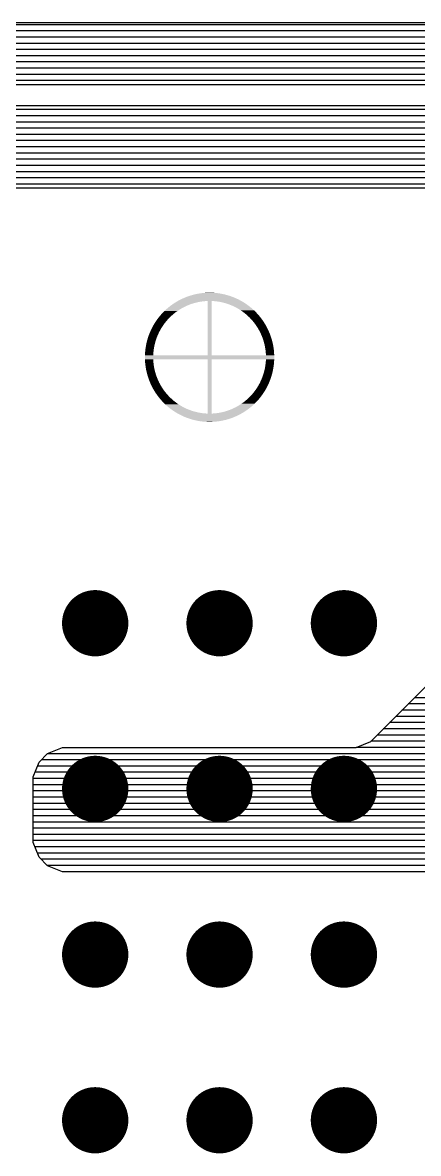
# Model space of a CAD drawing. Extents: x 295 to 953, y 10 to 290.
# Drawn here: x 749.86 to 761.99, y 181.08 to 215.75 of the extents above; entities that cross this region are included whole.
import ezdxf

# ---------------------------------------------------------------- set-up
doc = ezdxf.new("R2010")
doc.units = 0
doc.header["$LTSCALE"] = 5
doc.header["$MEASUREMENT"] = 0
doc.layers.get('0').update_dxf_attribs({"linetype": 'CONTINUOUS', "lineweight": 25})
doc.layers.add('DV-ABPB-A4_BOT', color=7, linetype='CONTINUOUS')

msp = doc.modelspace()

# ---------------------------------------------------------------- linework, layer by layer
at = {"color": 7, "const_width": 1.016}
for points in [[(752.594, 197.333, -1), (751.578, 197.333, -1)], [(756.404, 197.333, -1), (755.388, 197.333, -1)], [(760.214, 197.333, -1), (759.198, 197.333, -1)], [(752.594, 192.253, -1), (751.578, 192.253, -1)], [(756.404, 192.253, -1), (755.388, 192.253, -1)], [(760.214, 192.253, -1), (759.198, 192.253, -1)], [(752.594, 187.173, -1), (751.578, 187.173, -1)], [(756.404, 187.173, -1), (755.388, 187.173, -1)], [(760.214, 187.173, -1), (759.198, 187.173, -1)], [(752.594, 182.093, -1), (751.578, 182.093, -1)], [(756.404, 182.093, -1), (755.388, 182.093, -1)], [(760.214, 182.093, -1), (759.198, 182.093, -1)]]:
    msp.add_lwpolyline(points, format="xyb", close=True, dxfattribs=at)
at = {"color": 7}
for points in [[(756.331, 207.325), (756.277, 207.345), (754.851, 207.325), (754.904, 207.345)], [(756.277, 207.345), (756.272, 207.347), (754.904, 207.345), (754.91, 207.347)], [(756.272, 207.347), (756.217, 207.366), (754.91, 207.347), (754.964, 207.366)], [(756.217, 207.366), (756.212, 207.368), (754.964, 207.366), (754.97, 207.368)], [(756.212, 207.368), (756.157, 207.385), (754.97, 207.368), (755.025, 207.385)], [(756.157, 207.385), (756.151, 207.387), (755.025, 207.385), (755.031, 207.387)], [(756.151, 207.387), (756.095, 207.402), (755.031, 207.387), (755.086, 207.402)], [(756.095, 207.402), (756.09, 207.404), (755.086, 207.402), (755.092, 207.404)], [(756.09, 207.404), (756.034, 207.418), (755.092, 207.404), (755.147, 207.418)], [(756.034, 207.418), (756.028, 207.419), (755.147, 207.418), (755.154, 207.419)], [(756.028, 207.419), (755.972, 207.431), (755.154, 207.419), (755.21, 207.431)], [(755.972, 207.431), (755.966, 207.432), (755.21, 207.431), (755.216, 207.432)], [(755.966, 207.432), (755.909, 207.442), (755.216, 207.432), (755.272, 207.442)], [(755.909, 207.442), (755.904, 207.443), (755.272, 207.442), (755.279, 207.443)], [(755.904, 207.443), (755.846, 207.451), (755.279, 207.443), (755.335, 207.451)], [(755.846, 207.451), (755.841, 207.452), (755.335, 207.451), (755.341, 207.452)], [(755.841, 207.452), (755.783, 207.458), (755.341, 207.452), (755.398, 207.458)], [(755.783, 207.458), (755.778, 207.459), (755.398, 207.458), (755.405, 207.459)], [(755.778, 207.459), (755.72, 207.464), (755.405, 207.459), (755.461, 207.464)], [(755.72, 207.464), (755.715, 207.464), (755.461, 207.464), (755.469, 207.464)], [(755.715, 207.464), (755.655, 207.467), (755.469, 207.464), (755.524, 207.467)], [(755.655, 207.467), (755.651, 207.467), (755.524, 207.467), (755.535, 207.467)], [(755.651, 207.467), (755.588, 207.468), (755.535, 207.467), (755.588, 207.468)], [(754.704, 206.969), (754.748, 206.994), (754.276, 206.969), (754.305, 206.994)], [(754.748, 206.994), (754.755, 206.998), (754.305, 206.994), (754.31, 206.998)], [(754.755, 206.998), (754.808, 207.026), (754.31, 206.998), (754.344, 207.026)], [(754.808, 207.026), (754.825, 207.035), (754.344, 207.026), (754.354, 207.035)], [(754.825, 207.035), (754.861, 207.052), (754.354, 207.035), (754.377, 207.052)], [(754.861, 207.052), (754.909, 207.073), (754.377, 207.052), (754.404, 207.073)], [(754.909, 207.073), (754.915, 207.076), (754.404, 207.073), (754.408, 207.076)], [(754.915, 207.076), (754.97, 207.098), (754.408, 207.076), (754.439, 207.098)], [(754.97, 207.098), (755.003, 207.111), (754.439, 207.098), (754.456, 207.111)], [(755.003, 207.111), (755.025, 207.119), (754.456, 207.111), (754.468, 207.119)], [(755.025, 207.119), (755.082, 207.137), (754.468, 207.119), (754.495, 207.137)], [(755.082, 207.137), (755.112, 207.146), (754.495, 207.137), (754.508, 207.146)], [(755.112, 207.146), (755.139, 207.154), (754.508, 207.146), (754.52, 207.154)], [(755.139, 207.154), (755.196, 207.168), (754.52, 207.154), (754.544, 207.168)], [(755.196, 207.168), (755.25, 207.18), (754.544, 207.168), (754.562, 207.18)], [(755.25, 207.18), (755.254, 207.181), (754.562, 207.18), (754.564, 207.181)], [(755.254, 207.181), (755.312, 207.191), (754.564, 207.181), (754.582, 207.191)], [(755.312, 207.191), (755.371, 207.2), (754.582, 207.191), (754.596, 207.2)], [(755.371, 207.2), (755.43, 207.206), (754.596, 207.2), (754.607, 207.206)], [(755.43, 207.206), (755.489, 207.211), (754.607, 207.206), (754.615, 207.211)], [(755.489, 207.211), (755.511, 207.212), (754.615, 207.211), (754.617, 207.212)], [(755.511, 207.212), (755.527, 207.213), (754.617, 207.212), (754.618, 207.213)], [(756.563, 207.213), (756.56, 207.215), (754.618, 207.213), (754.622, 207.215)], [(756.56, 207.215), (756.509, 207.242), (754.622, 207.215), (754.673, 207.242)], [(756.509, 207.242), (756.504, 207.245), (754.673, 207.242), (754.678, 207.245)], [(756.504, 207.245), (756.452, 207.271), (754.678, 207.245), (754.729, 207.271)], [(756.452, 207.271), (756.447, 207.273), (754.729, 207.271), (754.735, 207.273)], [(756.447, 207.273), (756.395, 207.297), (754.735, 207.273), (754.787, 207.297)], [(756.395, 207.297), (756.389, 207.3), (754.787, 207.297), (754.793, 207.3)], [(756.389, 207.3), (756.336, 207.322), (754.793, 207.3), (754.845, 207.322)], [(756.336, 207.322), (756.331, 207.325), (754.845, 207.322), (754.851, 207.325)], [(755.654, 205.55), (755.654, 207.213), (755.527, 205.55), (755.527, 207.213)], [(756.569, 207.21), (756.563, 207.213), (755.713, 207.21), (755.654, 207.213)], [(756.578, 207.204), (756.569, 207.21), (755.772, 207.204), (755.713, 207.21)], [(756.59, 207.197), (756.578, 207.204), (755.831, 207.197), (755.772, 207.204)], [(756.606, 207.188), (756.59, 207.197), (755.89, 207.188), (755.831, 207.197)], [(756.614, 207.183), (756.606, 207.188), (755.915, 207.183), (755.89, 207.188)], [(756.625, 207.177), (756.614, 207.183), (755.948, 207.177), (755.915, 207.183)], [(756.646, 207.163), (756.625, 207.177), (756.006, 207.163), (755.948, 207.177)], [(756.668, 207.149), (756.646, 207.163), (756.058, 207.149), (756.006, 207.163)], [(756.67, 207.148), (756.668, 207.149), (756.063, 207.148), (756.058, 207.149)], [(756.696, 207.131), (756.67, 207.148), (756.12, 207.131), (756.063, 207.148)], [(756.721, 207.114), (756.696, 207.131), (756.169, 207.114), (756.12, 207.131)], [(756.724, 207.112), (756.721, 207.114), (756.176, 207.112), (756.169, 207.114)], [(756.753, 207.091), (756.724, 207.112), (756.231, 207.091), (756.176, 207.112)], [(756.772, 207.077), (756.753, 207.091), (756.264, 207.077), (756.231, 207.091)], [(756.784, 207.068), (756.772, 207.077), (756.286, 207.068), (756.264, 207.077)], [(756.816, 207.043), (756.784, 207.068), (756.34, 207.043), (756.286, 207.068)], [(756.823, 207.038), (756.816, 207.043), (756.349, 207.038), (756.34, 207.043)], [(756.849, 207.017), (756.823, 207.038), (756.393, 207.017), (756.349, 207.038)], [(756.872, 206.998), (756.849, 207.017), (756.426, 206.998), (756.393, 207.017)], [(756.883, 206.988), (756.872, 206.998), (756.445, 206.988), (756.426, 206.998)], [(756.918, 206.958), (756.883, 206.988), (756.495, 206.958), (756.445, 206.988)], [(754.295, 206.629), (754.333, 206.671), (753.972, 206.629), (754.002, 206.671)], [(754.333, 206.671), (754.335, 206.673), (754.002, 206.671), (754.004, 206.673)], [(754.335, 206.673), (754.377, 206.715), (754.004, 206.673), (754.037, 206.715)], [(754.377, 206.715), (754.383, 206.721), (754.037, 206.715), (754.041, 206.721)], [(754.383, 206.721), (754.42, 206.756), (754.041, 206.721), (754.07, 206.756)], [(754.42, 206.756), (754.435, 206.77), (754.07, 206.756), (754.081, 206.77)], [(754.435, 206.77), (754.464, 206.796), (754.081, 206.77), (754.104, 206.796)], [(754.464, 206.796), (754.49, 206.818), (754.104, 206.796), (754.123, 206.818)], [(754.49, 206.818), (754.509, 206.833), (754.123, 206.818), (754.138, 206.833)], [(754.509, 206.833), (754.549, 206.864), (754.138, 206.833), (754.167, 206.864)], [(754.549, 206.864), (754.556, 206.87), (754.167, 206.864), (754.172, 206.87)], [(754.556, 206.87), (754.604, 206.904), (754.172, 206.87), (754.207, 206.904)], [(754.604, 206.904), (754.611, 206.909), (754.207, 206.904), (754.211, 206.909)], [(754.611, 206.909), (754.654, 206.937), (754.211, 206.909), (754.242, 206.937)], [(754.654, 206.937), (754.677, 206.952), (754.242, 206.937), (754.258, 206.952)], [(754.677, 206.952), (754.704, 206.969), (754.258, 206.952), (754.276, 206.969)], [(756.92, 206.956), (756.918, 206.958), (756.498, 206.956), (756.495, 206.958)], [(756.952, 206.926), (756.92, 206.956), (756.545, 206.926), (756.498, 206.956)], [(756.966, 206.913), (756.952, 206.926), (756.564, 206.913), (756.545, 206.926)], [(756.986, 206.893), (756.966, 206.913), (756.594, 206.893), (756.564, 206.913)], [(757.011, 206.868), (756.986, 206.893), (756.627, 206.868), (756.594, 206.893)], [(757.021, 206.857), (757.011, 206.868), (756.642, 206.857), (756.627, 206.868)], [(757.054, 206.822), (757.021, 206.857), (756.686, 206.822), (756.642, 206.857)], [(757.056, 206.82), (757.054, 206.822), (756.688, 206.82), (756.686, 206.822)], [(757.09, 206.782), (757.056, 206.82), (756.733, 206.782), (756.688, 206.82)], [(757.096, 206.775), (757.09, 206.782), (756.742, 206.775), (756.733, 206.782)], [(757.123, 206.742), (757.096, 206.775), (756.777, 206.742), (756.742, 206.775)], [(757.137, 206.726), (757.123, 206.742), (756.794, 206.726), (756.777, 206.742)], [(757.156, 206.701), (757.137, 206.726), (756.819, 206.701), (756.794, 206.726)], [(757.176, 206.676), (757.156, 206.701), (756.843, 206.676), (756.819, 206.701)], [(757.189, 206.658), (757.176, 206.676), (756.86, 206.658), (756.843, 206.676)], [(757.213, 206.624), (757.189, 206.658), (756.89, 206.624), (756.86, 206.658)], [(754.061, 206.288), (754.089, 206.34), (753.779, 206.288), (753.803, 206.34)], [(754.089, 206.34), (754.092, 206.346), (753.803, 206.34), (753.805, 206.346)], [(754.092, 206.346), (754.12, 206.391), (753.805, 206.346), (753.828, 206.391)], [(754.12, 206.391), (754.126, 206.402), (753.828, 206.391), (753.834, 206.402)], [(754.126, 206.402), (754.151, 206.441), (753.834, 206.402), (753.855, 206.441)], [(754.151, 206.441), (754.163, 206.458), (753.855, 206.441), (753.864, 206.458)], [(754.163, 206.458), (754.185, 206.49), (753.864, 206.458), (753.883, 206.49)], [(754.185, 206.49), (754.202, 206.513), (753.883, 206.49), (753.896, 206.513)], [(754.202, 206.513), (754.22, 206.538), (753.896, 206.513), (753.912, 206.538)], [(754.22, 206.538), (754.243, 206.567), (753.912, 206.538), (753.93, 206.567)], [(754.243, 206.567), (754.257, 206.584), (753.93, 206.567), (753.942, 206.584)], [(754.257, 206.584), (754.287, 206.619), (753.942, 206.584), (753.965, 206.619)], [(754.287, 206.619), (754.295, 206.629), (753.965, 206.619), (753.972, 206.629)], [(757.22, 206.614), (757.213, 206.624), (756.9, 206.614), (756.89, 206.624)], [(757.249, 206.572), (757.22, 206.614), (756.935, 206.572), (756.9, 206.614)], [(757.251, 206.568), (757.249, 206.572), (756.938, 206.568), (756.935, 206.572)], [(757.28, 206.521), (757.251, 206.568), (756.974, 206.521), (756.938, 206.568)], [(757.282, 206.518), (757.28, 206.521), (756.976, 206.518), (756.974, 206.521)], [(757.309, 206.473), (757.282, 206.518), (757.009, 206.473), (756.976, 206.518)], [(757.315, 206.463), (757.309, 206.473), (757.015, 206.463), (757.009, 206.473)], [(757.336, 206.424), (757.315, 206.463), (757.042, 206.424), (757.015, 206.463)], [(757.345, 206.408), (757.336, 206.424), (757.052, 206.408), (757.042, 206.424)], [(757.362, 206.374), (757.345, 206.408), (757.073, 206.374), (757.052, 206.408)], [(757.374, 206.351), (757.362, 206.374), (757.086, 206.351), (757.073, 206.374)], [(757.387, 206.322), (757.374, 206.351), (757.102, 206.322), (757.086, 206.351)], [(757.4, 206.293), (757.387, 206.322), (757.118, 206.293), (757.102, 206.322)], [(757.41, 206.27), (757.4, 206.293), (757.13, 206.27), (757.118, 206.293)], [(753.921, 205.927), (753.929, 205.959), (753.659, 205.927), (753.667, 205.959)], [(753.929, 205.959), (753.938, 205.989), (753.667, 205.959), (753.674, 205.989)], [(753.938, 205.989), (753.947, 206.016), (753.674, 205.989), (753.682, 206.016)], [(753.947, 206.016), (753.958, 206.05), (753.682, 206.016), (753.691, 206.05)], [(753.958, 206.05), (753.966, 206.072), (753.691, 206.05), (753.698, 206.072)], [(753.966, 206.072), (753.98, 206.11), (753.698, 206.072), (753.71, 206.11)], [(753.98, 206.11), (753.987, 206.127), (753.71, 206.11), (753.716, 206.127)], [(753.987, 206.127), (754.005, 206.17), (753.716, 206.127), (753.731, 206.17)], [(754.005, 206.17), (754.01, 206.182), (753.731, 206.17), (753.736, 206.182)], [(754.01, 206.182), (754.032, 206.229), (753.736, 206.182), (753.754, 206.229)], [(754.032, 206.229), (754.034, 206.235), (753.754, 206.229), (753.757, 206.235)], [(754.034, 206.235), (754.061, 206.288), (753.757, 206.235), (753.779, 206.288)], [(757.425, 206.235), (757.41, 206.27), (757.147, 206.235), (757.13, 206.27)], [(757.432, 206.217), (757.425, 206.235), (757.156, 206.217), (757.147, 206.235)], [(757.448, 206.176), (757.432, 206.217), (757.174, 206.176), (757.156, 206.217)], [(757.453, 206.163), (757.448, 206.176), (757.18, 206.163), (757.174, 206.176)], [(757.469, 206.116), (757.453, 206.163), (757.199, 206.116), (757.18, 206.163)], [(757.472, 206.108), (757.469, 206.116), (757.203, 206.108), (757.199, 206.116)], [(757.489, 206.056), (757.472, 206.108), (757.222, 206.056), (757.203, 206.108)], [(757.49, 206.052), (757.489, 206.056), (757.223, 206.052), (757.222, 206.056)], [(757.505, 205.996), (757.49, 206.052), (757.241, 205.996), (757.223, 206.052)], [(757.506, 205.995), (757.505, 205.996), (757.242, 205.995), (757.241, 205.996)], [(757.52, 205.939), (757.506, 205.995), (757.258, 205.939), (757.242, 205.995)], [(753.865, 205.55), (753.868, 205.609), (753.611, 205.55), (753.613, 205.609)], [(753.868, 205.609), (753.868, 205.614), (753.613, 205.609), (753.614, 205.614)], [(753.868, 205.614), (753.873, 205.668), (753.614, 205.614), (753.618, 205.668)], [(753.873, 205.668), (753.874, 205.677), (753.618, 205.668), (753.619, 205.677)], [(753.874, 205.677), (753.88, 205.727), (753.619, 205.677), (753.624, 205.727)], [(753.88, 205.727), (753.882, 205.74), (753.624, 205.727), (753.626, 205.74)], [(753.882, 205.74), (753.89, 205.786), (753.626, 205.74), (753.633, 205.786)], [(753.89, 205.786), (753.893, 205.803), (753.633, 205.786), (753.635, 205.803)], [(753.893, 205.803), (753.901, 205.844), (753.635, 205.803), (753.642, 205.844)], [(753.901, 205.844), (753.906, 205.865), (753.642, 205.844), (753.646, 205.865)], [(753.906, 205.865), (753.914, 205.902), (753.646, 205.865), (753.654, 205.902)], [(753.914, 205.902), (753.921, 205.927), (753.654, 205.902), (753.659, 205.927)], [(757.521, 205.933), (757.52, 205.939), (757.259, 205.933), (757.258, 205.939)], [(757.532, 205.882), (757.521, 205.933), (757.272, 205.882), (757.259, 205.933)], [(757.534, 205.871), (757.532, 205.882), (757.275, 205.871), (757.272, 205.882)], [(757.543, 205.824), (757.534, 205.871), (757.285, 205.824), (757.275, 205.871)], [(757.546, 205.809), (757.543, 205.824), (757.288, 205.809), (757.285, 205.824)], [(757.552, 205.765), (757.546, 205.809), (757.295, 205.765), (757.288, 205.809)], [(757.555, 205.746), (757.552, 205.765), (757.298, 205.746), (757.295, 205.765)], [(757.56, 205.707), (757.555, 205.746), (757.304, 205.707), (757.298, 205.746)], [(757.562, 205.683), (757.56, 205.707), (757.307, 205.683), (757.304, 205.707)], [(757.565, 205.648), (757.562, 205.683), (757.311, 205.648), (757.307, 205.683)], [(757.568, 205.62), (757.565, 205.648), (757.313, 205.62), (757.311, 205.648)], [(757.569, 205.589), (757.568, 205.62), (757.315, 205.589), (757.313, 205.62)], [(757.572, 205.487), (757.571, 205.55), (753.61, 205.487), (753.611, 205.55)], [(757.571, 205.423), (757.572, 205.487), (753.611, 205.423), (753.61, 205.487)], [(753.865, 205.417), (753.865, 205.423), (753.611, 205.417), (753.611, 205.423)], [(753.867, 205.385), (753.865, 205.417), (753.613, 205.385), (753.611, 205.417)], [(753.869, 205.354), (753.867, 205.385), (753.614, 205.354), (753.613, 205.385)], [(753.871, 205.326), (753.869, 205.354), (753.616, 205.326), (753.614, 205.354)], [(753.875, 205.291), (753.871, 205.326), (753.619, 205.291), (753.616, 205.326)], [(753.878, 205.267), (753.875, 205.291), (753.622, 205.267), (753.619, 205.291)], [(753.883, 205.228), (753.878, 205.267), (753.627, 205.228), (753.622, 205.267)], [(755.654, 203.761), (755.654, 205.423), (755.527, 203.761), (755.527, 205.423)], [(757.557, 205.246), (757.563, 205.297), (757.301, 205.246), (757.307, 205.297)], [(757.563, 205.297), (757.564, 205.305), (757.307, 205.297), (757.308, 205.305)], [(757.564, 205.305), (757.568, 205.36), (757.308, 205.305), (757.313, 205.36)], [(757.568, 205.36), (757.568, 205.364), (757.313, 205.36), (757.314, 205.364)], [(757.568, 205.364), (757.571, 205.423), (757.314, 205.364), (757.317, 205.423)], [(757.571, 205.556), (757.569, 205.589), (757.317, 205.556), (757.315, 205.589)], [(757.571, 205.55), (757.571, 205.556), (757.317, 205.55), (757.317, 205.556)], [(753.886, 205.208), (753.883, 205.228), (753.63, 205.208), (753.627, 205.228)], [(753.894, 205.165), (753.886, 205.208), (753.636, 205.165), (753.63, 205.208)], [(753.897, 205.15), (753.894, 205.165), (753.639, 205.15), (753.636, 205.165)], [(753.907, 205.102), (753.897, 205.15), (753.647, 205.102), (753.639, 205.15)], [(753.909, 205.092), (753.907, 205.102), (753.65, 205.092), (753.647, 205.102)], [(753.922, 205.04), (753.909, 205.092), (753.661, 205.04), (753.65, 205.092)], [(753.924, 205.034), (753.922, 205.04), (753.662, 205.034), (753.661, 205.04)], [(753.94, 204.979), (753.924, 205.034), (753.676, 204.979), (753.662, 205.034)], [(753.94, 204.978), (753.94, 204.979), (753.676, 204.978), (753.676, 204.979)], [(753.959, 204.921), (753.94, 204.978), (753.692, 204.921), (753.676, 204.978)], [(753.96, 204.918), (753.959, 204.921), (753.693, 204.918), (753.692, 204.921)], [(753.979, 204.866), (753.96, 204.918), (753.71, 204.866), (753.693, 204.918)], [(757.483, 204.902), (757.49, 204.924), (757.216, 204.902), (757.223, 204.924)], [(757.49, 204.924), (757.5, 204.958), (757.223, 204.924), (757.235, 204.958)], [(757.5, 204.958), (757.507, 204.985), (757.235, 204.958), (757.243, 204.985)], [(757.507, 204.985), (757.515, 205.015), (757.243, 204.985), (757.252, 205.015)], [(757.515, 205.015), (757.522, 205.046), (757.252, 205.015), (757.261, 205.046)], [(757.522, 205.046), (757.528, 205.072), (757.261, 205.046), (757.267, 205.072)], [(757.528, 205.072), (757.536, 205.108), (757.267, 205.072), (757.276, 205.108)], [(757.536, 205.108), (757.539, 205.13), (757.276, 205.108), (757.281, 205.13)], [(757.539, 205.13), (757.547, 205.171), (757.281, 205.13), (757.289, 205.171)], [(757.547, 205.171), (757.549, 205.188), (757.289, 205.171), (757.292, 205.188)], [(757.549, 205.188), (757.556, 205.234), (757.292, 205.188), (757.299, 205.234)], [(757.556, 205.234), (757.557, 205.246), (757.299, 205.234), (757.301, 205.246)], [(753.983, 204.857), (753.979, 204.866), (753.712, 204.857), (753.71, 204.866)], [(754.001, 204.811), (753.983, 204.857), (753.729, 204.811), (753.712, 204.857)], [(754.007, 204.797), (754.001, 204.811), (753.733, 204.797), (753.729, 204.811)], [(754.026, 204.757), (754.007, 204.797), (753.749, 204.757), (753.733, 204.797)], [(754.034, 204.738), (754.026, 204.757), (753.756, 204.738), (753.749, 204.757)], [(754.051, 204.703), (754.034, 204.738), (753.771, 204.703), (753.756, 204.738)], [(754.064, 204.68), (754.051, 204.703), (753.781, 204.68), (753.771, 204.703)], [(754.079, 204.651), (754.064, 204.68), (753.795, 204.651), (753.781, 204.68)], [(754.096, 204.622), (754.079, 204.651), (753.808, 204.622), (753.795, 204.651)], [(754.109, 204.6), (754.096, 204.622), (753.82, 204.6), (753.808, 204.622)], [(754.13, 204.566), (754.109, 204.6), (753.837, 204.566), (753.82, 204.6)], [(754.14, 204.549), (754.13, 204.566), (753.846, 204.549), (753.837, 204.566)], [(757.327, 204.532), (757.348, 204.571), (757.03, 204.532), (757.055, 204.571)], [(757.348, 204.571), (757.353, 204.582), (757.055, 204.571), (757.062, 204.582)], [(757.353, 204.582), (757.376, 204.628), (757.062, 204.582), (757.089, 204.628)], [(757.376, 204.628), (757.379, 204.633), (757.089, 204.628), (757.092, 204.633)], [(757.379, 204.633), (757.403, 204.685), (757.092, 204.633), (757.121, 204.685)], [(757.403, 204.685), (757.425, 204.738), (757.121, 204.685), (757.147, 204.738)], [(757.425, 204.738), (757.428, 204.744), (757.147, 204.738), (757.15, 204.744)], [(757.428, 204.744), (757.446, 204.792), (757.15, 204.744), (757.172, 204.792)], [(757.446, 204.792), (757.45, 204.803), (757.172, 204.792), (757.177, 204.803)], [(757.45, 204.803), (757.465, 204.846), (757.177, 204.803), (757.195, 204.846)], [(757.465, 204.846), (757.471, 204.863), (757.195, 204.846), (757.201, 204.863)], [(757.471, 204.863), (757.483, 204.902), (757.201, 204.863), (757.216, 204.902)], [(754.166, 204.51), (754.14, 204.549), (753.867, 204.51), (753.846, 204.549)], [(754.173, 204.5), (754.166, 204.51), (753.873, 204.5), (753.867, 204.51)], [(754.205, 204.455), (754.173, 204.5), (753.899, 204.455), (753.873, 204.5)], [(754.208, 204.452), (754.205, 204.455), (753.901, 204.452), (753.899, 204.455)], [(754.244, 204.405), (754.208, 204.452), (753.931, 204.405), (753.901, 204.452)], [(754.247, 204.402), (754.244, 204.405), (753.933, 204.402), (753.931, 204.405)], [(754.282, 204.36), (754.247, 204.402), (753.962, 204.36), (753.933, 204.402)], [(754.291, 204.349), (754.282, 204.36), (753.969, 204.349), (753.962, 204.36)], [(754.321, 204.316), (754.291, 204.349), (753.993, 204.316), (753.969, 204.349)], [(754.338, 204.298), (754.321, 204.316), (754.006, 204.298), (753.993, 204.316)], [(754.362, 204.273), (754.338, 204.298), (754.025, 204.273), (754.006, 204.298)], [(754.388, 204.248), (754.362, 204.273), (754.045, 204.248), (754.025, 204.273)], [(754.405, 204.231), (754.388, 204.248), (754.058, 204.231), (754.045, 204.248)], [(754.44, 204.199), (754.405, 204.231), (754.085, 204.199), (754.058, 204.231)], [(757.1, 204.203), (757.112, 204.217), (756.747, 204.203), (756.762, 204.217)], [(757.112, 204.217), (757.141, 204.252), (756.762, 204.217), (756.799, 204.252)], [(757.141, 204.252), (757.145, 204.258), (756.799, 204.252), (756.805, 204.258)], [(757.145, 204.258), (757.178, 204.3), (756.805, 204.258), (756.846, 204.3)], [(757.178, 204.3), (757.179, 204.303), (756.846, 204.3), (756.848, 204.303)], [(757.179, 204.303), (757.209, 204.344), (756.848, 204.303), (756.886, 204.344)], [(757.209, 204.344), (757.216, 204.354), (756.886, 204.344), (756.895, 204.354)], [(757.216, 204.354), (757.24, 204.389), (756.895, 204.354), (756.925, 204.389)], [(757.24, 204.389), (757.252, 204.407), (756.925, 204.389), (756.939, 204.407)], [(757.252, 204.407), (757.27, 204.436), (756.939, 204.407), (756.961, 204.436)], [(757.27, 204.436), (757.286, 204.461), (756.961, 204.436), (756.98, 204.461)], [(757.286, 204.461), (757.299, 204.483), (756.98, 204.461), (756.997, 204.483)], [(757.299, 204.483), (757.318, 204.515), (756.997, 204.483), (757.019, 204.515)], [(757.318, 204.515), (757.327, 204.532), (757.019, 204.515), (757.03, 204.532)], [(754.448, 204.191), (754.44, 204.199), (754.092, 204.191), (754.085, 204.199)], [(754.493, 204.153), (754.448, 204.191), (754.126, 204.153), (754.092, 204.191)], [(754.495, 204.151), (754.493, 204.153), (754.127, 204.151), (754.126, 204.153)], [(754.54, 204.116), (754.495, 204.151), (754.161, 204.116), (754.127, 204.151)], [(754.555, 204.105), (754.54, 204.116), (754.171, 204.105), (754.161, 204.116)], [(754.587, 204.081), (754.555, 204.105), (754.195, 204.081), (754.171, 204.105)], [(754.617, 204.06), (754.587, 204.081), (754.216, 204.06), (754.195, 204.081)], [(754.636, 204.047), (754.617, 204.06), (754.23, 204.047), (754.216, 204.06)], [(754.683, 204.017), (754.636, 204.047), (754.262, 204.017), (754.23, 204.047)], [(754.686, 204.015), (754.683, 204.017), (754.264, 204.015), (754.262, 204.017)], [(754.737, 203.985), (754.686, 204.015), (754.299, 203.985), (754.264, 204.015)], [(754.755, 203.975), (754.737, 203.985), (754.31, 203.975), (754.299, 203.985)], [(754.789, 203.957), (754.755, 203.975), (754.332, 203.957), (754.31, 203.975)], [(754.832, 203.935), (754.789, 203.957), (754.359, 203.935), (754.332, 203.957)], [(754.842, 203.93), (754.832, 203.935), (754.365, 203.93), (754.359, 203.935)], [(754.896, 203.905), (754.842, 203.93), (754.397, 203.905), (754.365, 203.93)], [(754.918, 203.896), (754.896, 203.905), (754.409, 203.896), (754.397, 203.905)], [(754.951, 203.883), (754.918, 203.896), (754.429, 203.883), (754.409, 203.896)], [(755.006, 203.862), (754.951, 203.883), (754.458, 203.862), (754.429, 203.883)], [(756.726, 203.863), (756.743, 203.875), (756.179, 203.863), (756.212, 203.875)], [(756.743, 203.875), (756.773, 203.897), (756.212, 203.875), (756.267, 203.897)], [(756.773, 203.897), (756.777, 203.9), (756.267, 203.897), (756.273, 203.9)], [(756.777, 203.9), (756.805, 203.921), (756.273, 203.9), (756.321, 203.921)], [(756.805, 203.921), (756.827, 203.939), (756.321, 203.921), (756.357, 203.939)], [(756.827, 203.939), (756.838, 203.947), (756.357, 203.939), (756.374, 203.947)], [(756.838, 203.947), (756.871, 203.975), (756.374, 203.947), (756.426, 203.975)], [(756.871, 203.975), (756.876, 203.979), (756.426, 203.975), (756.434, 203.979)], [(756.876, 203.979), (756.905, 204.005), (756.434, 203.979), (756.478, 204.005)], [(756.905, 204.005), (756.924, 204.021), (756.478, 204.005), (756.504, 204.021)], [(756.924, 204.021), (756.94, 204.036), (756.504, 204.021), (756.528, 204.036)], [(756.94, 204.036), (756.97, 204.065), (756.528, 204.036), (756.571, 204.065)], [(756.97, 204.065), (756.975, 204.069), (756.571, 204.065), (756.577, 204.069)], [(756.975, 204.069), (757.009, 204.104), (756.577, 204.069), (756.625, 204.104)], [(757.009, 204.104), (757.015, 204.109), (756.625, 204.104), (756.633, 204.109)], [(757.015, 204.109), (757.044, 204.14), (756.633, 204.109), (756.672, 204.14)], [(757.044, 204.14), (757.058, 204.156), (756.672, 204.14), (756.691, 204.156)], [(757.058, 204.156), (757.078, 204.178), (756.691, 204.156), (756.718, 204.178)], [(757.078, 204.178), (757.1, 204.203), (756.718, 204.178), (756.747, 204.203)], [(755.012, 203.859), (755.006, 203.862), (754.461, 203.859), (754.458, 203.862)], [(755.062, 203.842), (755.012, 203.859), (754.486, 203.842), (754.461, 203.859)], [(755.119, 203.825), (755.062, 203.842), (754.512, 203.825), (754.486, 203.842)], [(755.123, 203.824), (755.119, 203.825), (754.513, 203.824), (754.512, 203.825)], [(755.176, 203.81), (755.123, 203.824), (754.536, 203.81), (754.513, 203.824)], [(755.234, 203.797), (755.176, 203.81), (754.557, 203.797), (754.536, 203.81)], [(755.267, 203.79), (755.234, 203.797), (754.567, 203.79), (754.557, 203.797)], [(755.292, 203.786), (755.267, 203.79), (754.576, 203.786), (754.567, 203.79)], [(755.35, 203.776), (755.292, 203.786), (754.591, 203.776), (754.576, 203.786)], [(755.409, 203.769), (755.35, 203.776), (754.604, 203.769), (754.591, 203.776)], [(755.468, 203.764), (755.409, 203.769), (754.613, 203.764), (754.604, 203.769)], [(755.527, 203.761), (755.468, 203.764), (754.618, 203.761), (754.613, 203.764)], [(756.559, 203.758), (756.563, 203.761), (754.622, 203.758), (754.618, 203.761)], [(756.509, 203.731), (756.559, 203.758), (754.673, 203.731), (754.622, 203.758)], [(756.504, 203.728), (756.509, 203.731), (754.678, 203.728), (754.673, 203.731)], [(756.452, 203.703), (756.504, 203.728), (754.729, 203.703), (754.678, 203.728)], [(756.447, 203.7), (756.452, 203.703), (754.735, 203.7), (754.729, 203.703)], [(756.395, 203.676), (756.447, 203.7), (754.787, 203.676), (754.735, 203.7)], [(756.389, 203.674), (756.395, 203.676), (754.792, 203.674), (754.787, 203.676)], [(756.336, 203.651), (756.389, 203.674), (754.845, 203.651), (754.792, 203.674)], [(756.331, 203.649), (756.336, 203.651), (754.851, 203.649), (754.845, 203.651)], [(756.277, 203.628), (756.331, 203.649), (754.905, 203.628), (754.851, 203.649)], [(756.271, 203.626), (756.277, 203.628), (754.91, 203.626), (754.905, 203.628)], [(756.217, 203.607), (756.271, 203.626), (754.965, 203.607), (754.91, 203.626)], [(756.211, 203.605), (756.217, 203.607), (754.97, 203.605), (754.965, 203.607)], [(756.157, 203.588), (756.211, 203.605), (755.025, 203.588), (754.97, 203.605)], [(756.151, 203.586), (756.157, 203.588), (755.031, 203.586), (755.025, 203.588)], [(756.096, 203.571), (756.151, 203.586), (755.086, 203.571), (755.031, 203.586)], [(756.09, 203.569), (756.096, 203.571), (755.092, 203.569), (755.086, 203.571)], [(756.034, 203.556), (756.09, 203.569), (755.148, 203.556), (755.092, 203.569)], [(756.028, 203.554), (756.034, 203.556), (755.153, 203.554), (755.148, 203.556)], [(755.972, 203.543), (756.028, 203.554), (755.21, 203.543), (755.153, 203.554)], [(755.966, 203.541), (755.972, 203.543), (755.215, 203.541), (755.21, 203.543)], [(755.91, 203.531), (755.966, 203.541), (755.272, 203.531), (755.215, 203.541)], [(755.903, 203.53), (755.91, 203.531), (755.278, 203.53), (755.272, 203.531)], [(755.847, 203.522), (755.903, 203.53), (755.335, 203.522), (755.278, 203.53)], [(755.84, 203.521), (755.847, 203.522), (755.341, 203.521), (755.335, 203.522)], [(755.784, 203.515), (755.84, 203.521), (755.399, 203.515), (755.341, 203.521)], [(756.563, 203.761), (756.565, 203.761), (755.654, 203.761), (755.67, 203.761)], [(756.565, 203.761), (756.567, 203.763), (755.67, 203.761), (755.693, 203.763)], [(756.567, 203.763), (756.574, 203.767), (755.693, 203.763), (755.752, 203.767)], [(756.574, 203.767), (756.586, 203.774), (755.752, 203.767), (755.811, 203.774)], [(756.586, 203.774), (756.6, 203.782), (755.811, 203.774), (755.869, 203.782)], [(756.6, 203.782), (756.618, 203.793), (755.869, 203.782), (755.928, 203.793)], [(756.618, 203.793), (756.62, 203.794), (755.928, 203.793), (755.932, 203.794)], [(756.62, 203.794), (756.638, 203.805), (755.932, 203.794), (755.986, 203.805)], [(756.638, 203.805), (756.661, 203.82), (755.986, 203.805), (756.043, 203.82)], [(756.661, 203.82), (756.673, 203.827), (756.043, 203.82), (756.069, 203.827)], [(756.673, 203.827), (756.686, 203.836), (756.069, 203.827), (756.1, 203.836)], [(756.686, 203.836), (756.714, 203.855), (756.1, 203.836), (756.156, 203.855)], [(756.714, 203.855), (756.726, 203.863), (756.156, 203.855), (756.179, 203.863)], [(755.777, 203.514), (755.784, 203.515), (755.404, 203.514), (755.399, 203.515)], [(755.721, 203.51), (755.777, 203.514), (755.462, 203.51), (755.404, 203.514)], [(755.713, 203.509), (755.721, 203.51), (755.467, 203.509), (755.462, 203.51)], [(755.657, 203.507), (755.713, 203.509), (755.526, 203.507), (755.467, 203.509)], [(755.646, 203.506), (755.657, 203.507), (755.53, 203.506), (755.526, 203.507)], [(755.594, 203.506), (755.646, 203.506), (755.594, 203.506), (755.53, 203.506)]]:
    msp.add_solid(points, dxfattribs=at)
at = {"layer": 'DV-ABPB-A4_BOT', "color": 7}
for p, q in [((802.141, 215.685), (705.842, 215.685)), ((705.995, 215.748), (801.989, 215.748)), ((802.505, 215.494), (705.479, 215.494)), ((802.886, 215.113), (705.098, 215.113)), ((802.695, 215.304), (705.289, 215.304)), ((803.267, 214.732), (704.717, 214.732)), ((803.076, 214.923), (704.908, 214.923)), ((803.648, 214.351), (704.336, 214.351)), ((803.457, 214.542), (704.527, 214.542)), ((803.996, 213.97), (703.988, 213.97)), ((803.838, 214.161), (704.146, 214.161)), ((800.084, 213.843), (708.535, 213.843)), ((799.393, 212.891), (723.831, 212.891)), ((799.121, 213.081), (724.102, 213.081)), ((724.41, 213.208), (798.814, 213.208)), ((799.584, 212.7), (723.64, 212.7)), ((799.965, 212.319), (723.259, 212.319)), ((799.774, 212.51), (723.45, 212.51)), ((800.346, 211.938), (722.878, 211.938)), ((800.155, 212.129), (723.069, 212.129)), ((800.727, 211.557), (722.497, 211.557)), ((800.536, 211.748), (722.688, 211.748)), ((800.925, 211.176), (722.299, 211.176)), ((800.846, 211.367), (722.378, 211.367)), ((800.981, 210.986), (722.243, 210.986)), ((800.981, 210.795), (722.243, 210.795)), ((796.274, 210.668), (726.95, 210.668)), ((760.529, 193.709), (763.965, 197.145)), ((785.045, 194.857), (761.674, 194.857)), ((784.854, 195.047), (761.865, 195.047)), ((785.235, 194.666), (761.484, 194.666)), ((785.616, 194.285), (761.103, 194.285)), ((785.426, 194.476), (761.293, 194.476)), ((785.997, 193.904), (760.722, 193.904)), ((785.807, 194.095), (760.912, 194.095)), ((750.63, 193.335), (751.08, 193.523)), ((751.08, 193.523), (760.079, 193.523)), ((760.079, 193.523), (760.529, 193.709)), ((786.64, 193.523), (760.079, 193.523)), ((786.188, 193.714), (760.531, 193.714)), ((750.369, 193.074), (750.63, 193.335)), ((795.012, 193.142), (750.437, 193.142)), ((794.821, 193.333), (750.628, 193.333)), ((750.183, 192.624), (750.369, 193.074)), ((795.131, 192.952), (750.318, 192.952)), ((750.181, 190.61), (750.183, 192.624)), ((795.266, 192.571), (750.183, 192.571)), ((795.21, 192.761), (750.239, 192.761)), ((795.266, 192.38), (750.183, 192.38)), ((795.266, 192.19), (750.183, 192.19)), ((795.266, 191.999), (750.183, 191.999)), ((795.238, 191.809), (750.183, 191.809)), ((795.159, 191.618), (750.183, 191.618)), ((795.075, 191.428), (750.183, 191.428)), ((794.885, 191.237), (750.183, 191.237)), ((794.521, 191.047), (750.183, 191.047)), ((786.967, 190.856), (750.183, 190.856)), ((750.369, 190.16), (750.181, 190.61)), ((786.696, 190.666), (750.183, 190.666)), ((786.505, 190.475), (750.239, 190.475)), ((786.315, 190.285), (750.318, 190.285)), ((750.63, 189.899), (750.369, 190.16)), ((786.124, 190.094), (750.437, 190.094)), ((785.934, 189.904), (750.628, 189.904)), ((751.08, 189.713), (750.63, 189.899)), ((785.85, 189.713), (751.08, 189.713)), ((767.064, 189.713), (751.08, 189.713))]:
    msp.add_line(p, q, dxfattribs=at)

doc.saveas('drawing.dxf')
